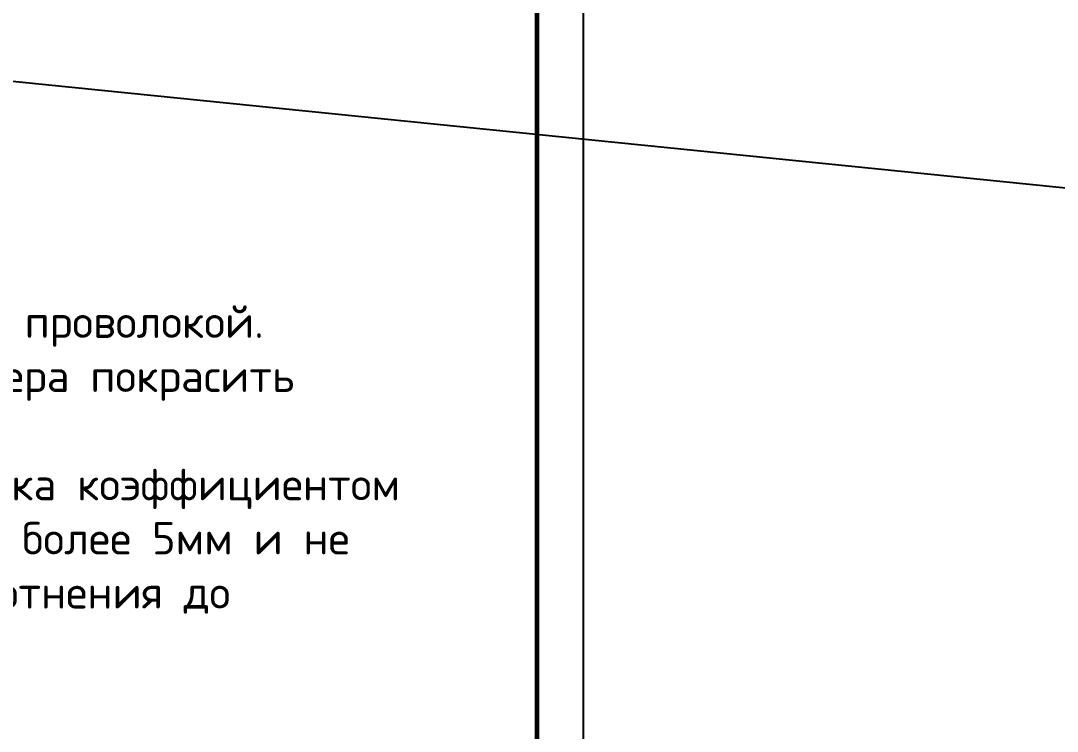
# Model space of a CAD drawing. Header units: millimetres. Extents: x -112426 to 6776, y 1218 to 38707.
# Drawn here: x 4761.8 to 4873.6, y 1472.8 to 1549.4 of the extents above; entities that cross this region are included whole.
import ezdxf
from ezdxf.enums import TextEntityAlignment as Align

# ---------------------------------------------------------------- set-up
doc = ezdxf.new("R2010")
doc.units = ezdxf.units.MM
doc.layers.add('Размерный', color=4, linetype='Continuous', lineweight=30)
doc.layers.add('Размеры на чертеже', color=250, linetype='Continuous', lineweight=25)
doc.styles.add('-ISOCPEUR-', font='isocpeur.TTF')

# ---------------------------------------------------------------- blocks, each defined once
blk = doc.blocks.new('*U156')
blk.add_lwpolyline([(0, 0), (420, 0), (420, -297), (0, -297)], close=True)
at = {"const_width": 0.5}
blk.add_lwpolyline([(20, -5), (415, -5), (415, -292), (20, -292)], close=True, dxfattribs=at)
at = {"style": '-ISOCPEUR-'}
blk.add_attdef('РАЗРАБОТАЛ', text='', height=2.5, dxfattribs=at).set_placement((250.5, -264.22), align=Align.MIDDLE_LEFT)
at = {"style": '-ISOCPEUR-', "flags": 8}
for tag, height, p in [('ДАТА', 2.5, (290.07, -264.4)), ('ДАТА1', 2.5, (290.07, -269.4)), ('ЛИСТ', 3, (386.39, -271.92)), ('ЛИСТОВ', 3, (403.89, -271.92)), ('ФОРМАТ', 3, (380.97, -294.75))]:
    blk.add_attdef(tag, text='', height=height, dxfattribs=at).set_placement(p, align=Align.MIDDLE_CENTER)
at = {"style": '-ISOCPEUR-'}
blk.add_attdef('ПРОВЕРИЛ', (250.75, -270.73), '', height=2.5, dxfattribs=at)
at = {"style": '-ISOCPEUR-', "flags": 8}
blk.add_attdef('ИМЯ_ЧЕРТЕЖА_001', (321.33, -285.18), '', height=3, dxfattribs=at)

msp = doc.modelspace()

# ---------------------------------------------------------------- linework, layer by layer
msp.add_line((1022.192, 1920.504), (6776.04, 1339.375))

# ---------------------------------------------------------------- block references
at = {"layer": 'Размеры на чертеже', "lineweight": 90}
msp.add_blockref('*U156', (4402.476, 1698.16), dxfattribs=at)

# ---------------------------------------------------------------- texts
at = {"layer": 'Размерный', "color": 7, "lineweight": 30, "insert": (4635.686, 1524.57), "char_height": 3.5, "attachment_point": 1, "style": '-ISOCPEUR-'}
msp.add_mtext_dynamic_manual_height_columns('\\pi7;1. Общие примечания см. лист 2-3.\\P2. Стержни сетки соединить между собой вязальной проволокой. \\P3. Металлические поверхности надземной части ковера покрасить антикоррозионным покрытием зеленого цвета.\\P4. Песчаную подготовку и обсыпку выполнять из песка коэффициентом фильтрации не менее 5мі/сут, с размером фракции не более 5мм и не содержащих крупных включений и коэффициентом уплотнения до Ксот.=0,98.', width=171.9057, gutter_width=12.5, heights=[0], dxfattribs=at)

doc.saveas('drawing.dxf')
